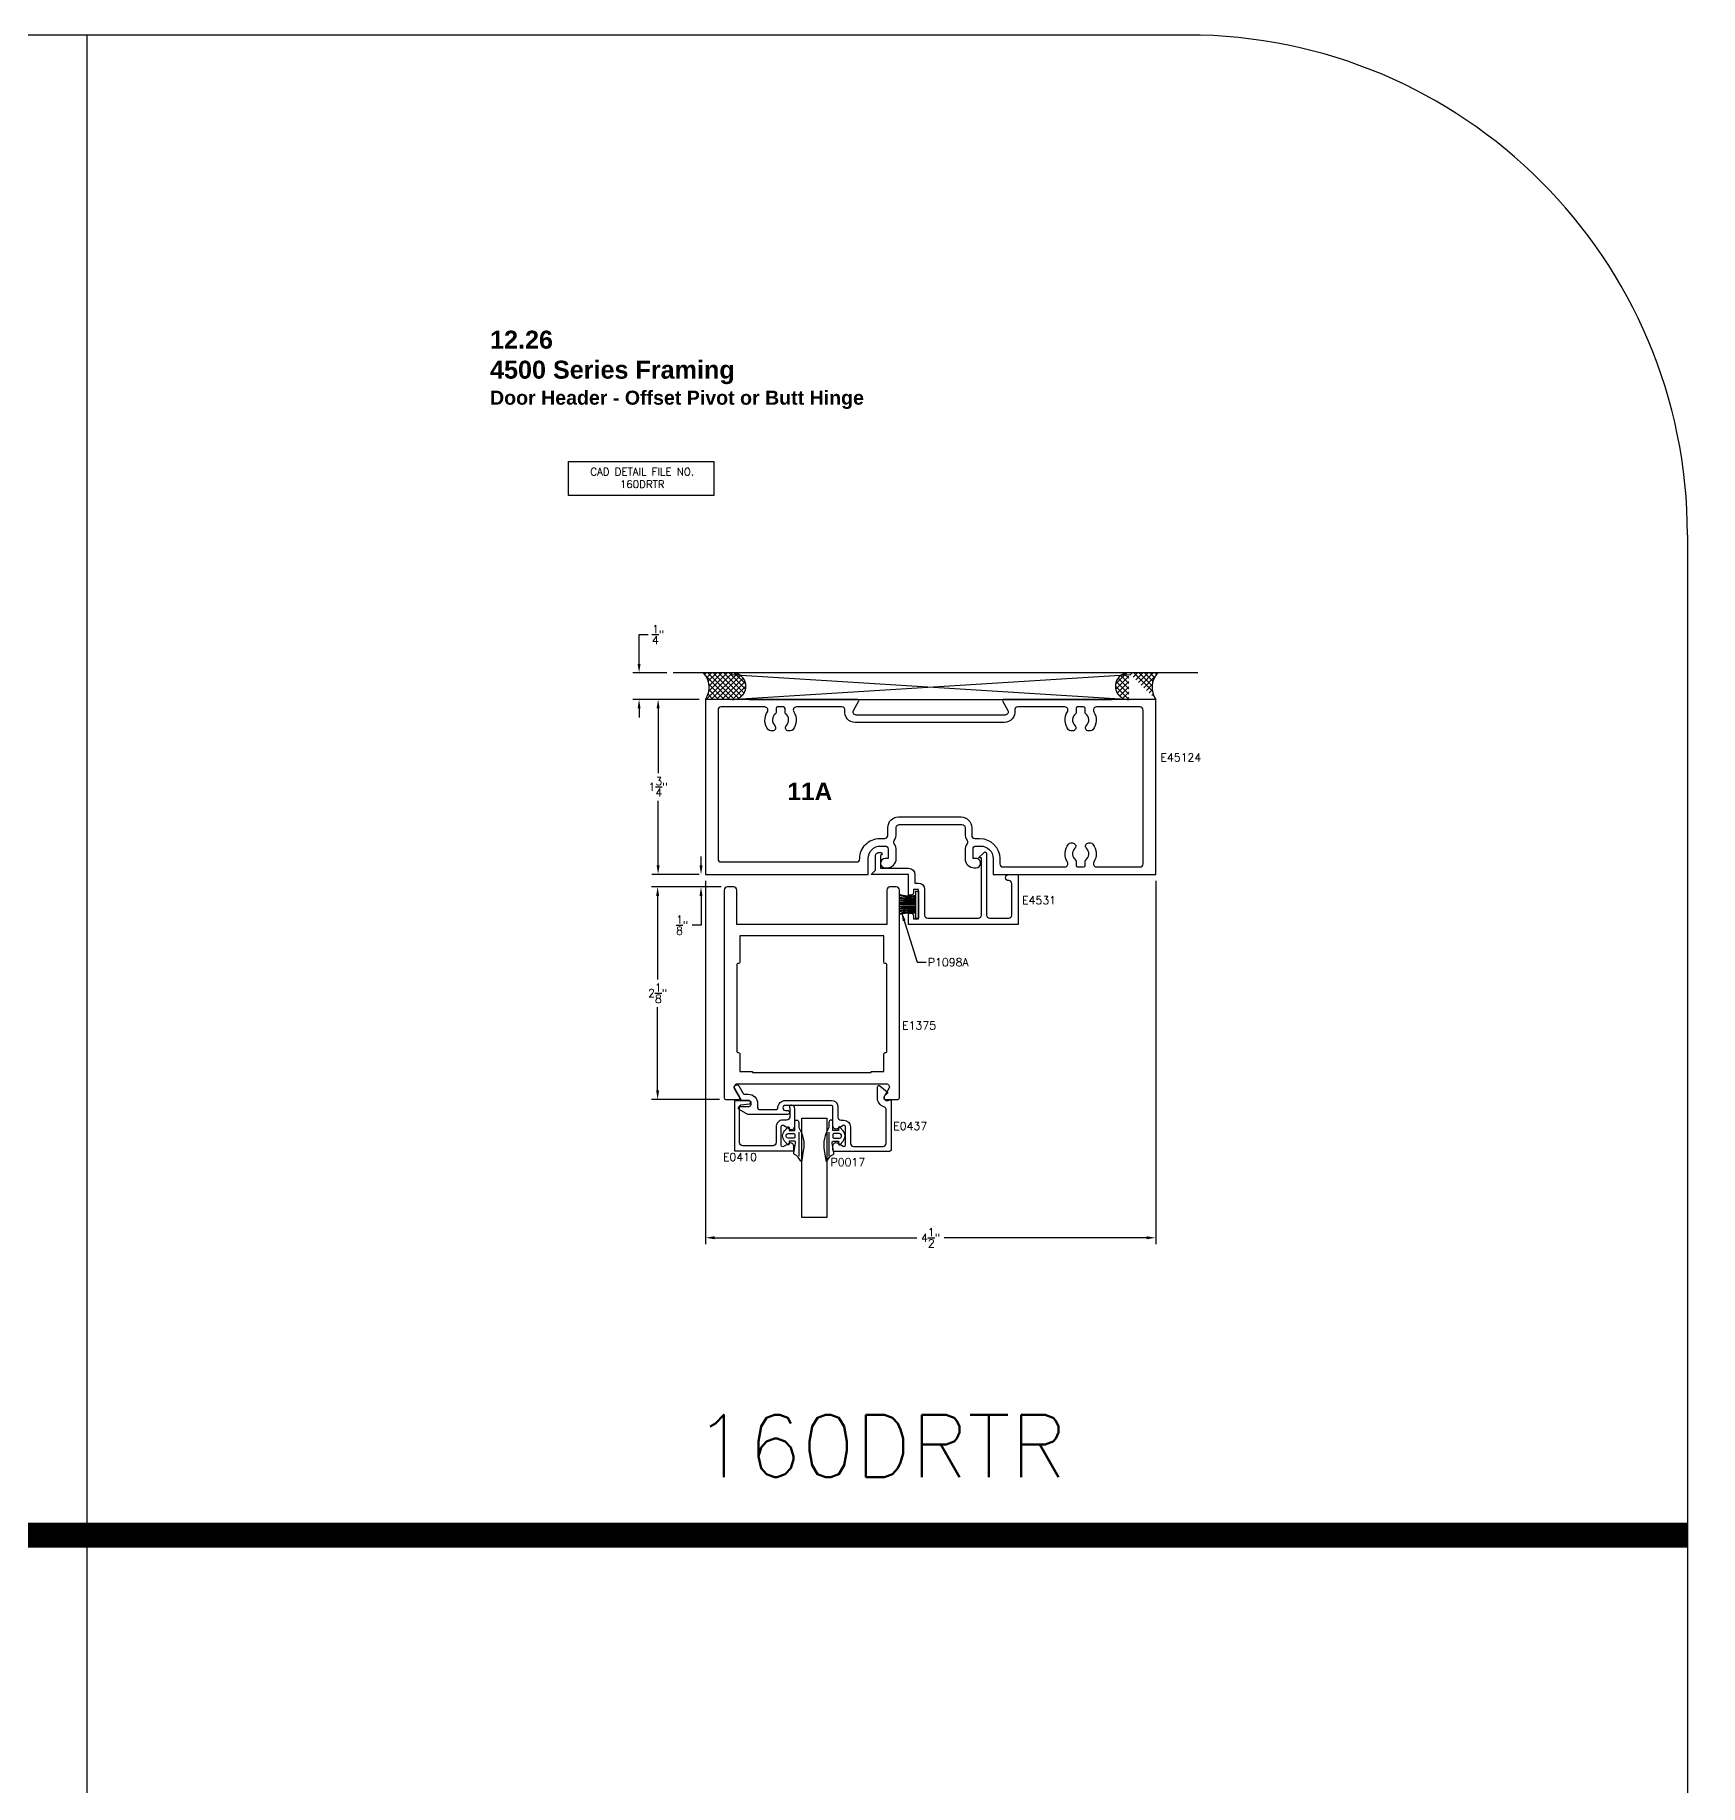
# Model space of a CAD drawing. Extents: x 0 to 139, y 0 to 75.
# Drawn here: x 122.39 to 139.03, y 57.38 to 74.88 of the extents above; entities that cross this region are included whole.
import ezdxf

# ---------------------------------------------------------------- set-up
doc = ezdxf.new("R2010")
doc.units = 0
doc.header["$MEASUREMENT"] = 0
doc.header["$PDMODE"] = 3
doc.layers.get('DEFPOINTS').update_dxf_attribs({"linetype": 'CONTINUOUS'})
for name, color, linetype in [('R-ANNO-DIMS', 3, 'CONTINUOUS'), ('R-ANNO-TEXT', 6, 'CONTINUOUS'), ('R-DET1', 4, 'CONTINUOUS'), ('R-DET2', 2, 'CONTINUOUS'), ('R-DET3', 5, 'CONTINUOUS'), ('R-OTLN', 1, 'CONTINUOUS'), ('R-PAT1', 5, 'CONTINUOUS'), ('TITLE', 7, 'CONTINUOUS')]:
    doc.layers.add(name, color=color, linetype=linetype)
doc.styles.get("Standard").update_dxf_attribs({"font": 'simplex'})
doc.dimstyles.new('1X', dxfattribs={"dimscale": 0, "dimtxt": 0.08, "dimasz": 0.09, "dimexe": 0.0625, "dimexo": 0.0625, "dimgap": 0.045, "dimtad": 0, "dimtih": 1, "dimtoh": 1, "dimdec": 4, "dimzin": 4, "dimtxsty": 'STANDARD', "dimcen": 0, "dimazin": 3, "dimtfac": 1, "dimtdec": 4, "dimtofl": 0, "dimtmove": 0, "dimatfit": 3, "dimtolj": 1, "dimtzin": 4})

# ---------------------------------------------------------------- blocks, each defined once
blk = doc.blocks.new('*D45')
at = {"layer": 'DEFPOINTS', "color": 0}
for p in [(129.0918928292054, 66.48580566861745), (133.5918928292055, 66.48580566861705), (133.5918928292055, 62.85303923946159)]:
    blk.add_point(p, dxfattribs=at)
at = {"layer": 'R-ANNO-DIMS', "color": 0}
for p, q in [((129.0918928292054, 66.42330566861745), (129.0918928292054, 62.79053923946159)), ((133.5918928292055, 66.42330566861705), (133.5918928292055, 62.79053923946159)), ((129.1818928292054, 62.85303923946159), (131.2054642577769, 62.85303923946159)), ((133.5018928292055, 62.85303923946159), (131.4783214006341, 62.85303923946159))]:
    blk.add_line(p, q, dxfattribs=at)
for points in [[(129.1818928292054, 62.8680392394616), (129.1818928292054, 62.83803923946159), (129.0918928292054, 62.85303923946159)], [(133.5018928292055, 62.8680392394616), (133.5018928292055, 62.83803923946159), (133.5918928292055, 62.85303923946159)]]:
    blk.add_solid(points, dxfattribs=at)
at = {"layer": 'R-ANNO-DIMS', "color": 0, "insert": (131.3418928292055, 62.85303923946159), "char_height": 0.08, "attachment_point": 5}
blk.add_mtext('\\A1;4{\\H1.000000x;\\S1/2;}"', dxfattribs=at)
blk = doc.blocks.new('*D46')
at = {"layer": 'DEFPOINTS', "color": 0}
for p in [(129.0466374518341, 66.36080566861745), (129.0918928292054, 66.48580566861745), (129.3103928292054, 66.36080566861745)]:
    blk.add_point(p, dxfattribs=at)
at = {"layer": 'R-ANNO-DIMS', "color": 0}
for p, q in [((129.0466374518341, 66.57580566861745), (129.0466374518341, 66.66580566861745)), ((129.0293928292054, 66.48580566861745), (128.9841374518341, 66.48580566861745)), ((129.2478928292054, 66.36080566861745), (128.9841374518341, 66.36080566861745)), ((129.0466374518341, 66.27080566861744), (129.0466374518341, 65.97880566861743)), ((129.0466374518341, 65.97880566861743), (128.9566374518341, 65.97880566861743))]:
    blk.add_line(p, q, dxfattribs=at)
for points in [[(129.0316374518341, 66.57580566861745), (129.0616374518341, 66.57580566861745), (129.0466374518341, 66.48580566861745)], [(129.0316374518341, 66.27080566861744), (129.0616374518341, 66.27080566861744), (129.0466374518341, 66.36080566861745)]]:
    blk.add_solid(points, dxfattribs=at)
at = {"layer": 'R-ANNO-DIMS', "color": 0, "insert": (128.8583041185008, 65.97880566861744), "char_height": 0.08, "attachment_point": 5}
blk.add_mtext('\\A1;{\\H1.000000x;\\S1/8;}"', dxfattribs=at)
blk = doc.blocks.new('*D47')
at = {"layer": 'DEFPOINTS', "color": 0}
for p in [(128.6178348463436, 68.23580466861745), (129.0918918292054, 68.23580466861745), (129.0918928292054, 66.48580566861745)]:
    blk.add_point(p, dxfattribs=at)
at = {"layer": 'R-ANNO-DIMS', "color": 0}
for p, q in [((129.0293918292054, 68.23580466861745), (128.5553348463436, 68.23580466861745)), ((128.6178348463436, 68.14580466861744), (128.6178348463436, 67.49913850195078)), ((128.6178348463436, 66.57580566861745), (128.6178348463436, 67.22247183528411)), ((129.0293928292054, 66.48580566861745), (128.5553348463436, 66.48580566861745))]:
    blk.add_line(p, q, dxfattribs=at)
for points in [[(128.6028348463436, 68.14580466861744), (128.6328348463436, 68.14580466861744), (128.6178348463436, 68.23580466861745)], [(128.6028348463436, 66.57580566861745), (128.6328348463436, 66.57580566861745), (128.6178348463436, 66.48580566861745)]]:
    blk.add_solid(points, dxfattribs=at)
at = {"layer": 'R-ANNO-DIMS', "color": 0, "insert": (128.6178348463436, 67.36080516861746), "char_height": 0.08, "attachment_point": 5}
blk.add_mtext('\\A1;1{\\H1.000000x;\\S3/4;}"', dxfattribs=at)
blk = doc.blocks.new('*D48')
at = {"layer": 'DEFPOINTS', "color": 0}
for p in [(129.3103928292054, 66.36080566861745), (128.6129436044121, 64.23580566861745), (129.2943928292054, 64.23580566861745)]:
    blk.add_point(p, dxfattribs=at)
at = {"layer": 'R-ANNO-DIMS', "color": 0}
for p, q in [((129.2478928292054, 66.36080566861745), (128.5504436044121, 66.36080566861745)), ((128.6129436044121, 66.27080566861744), (128.6129436044121, 65.43663900195077)), ((128.6129436044121, 64.32580566861745), (128.6129436044121, 65.1599723352841)), ((129.2318928292054, 64.23580566861745), (128.5504436044121, 64.23580566861745))]:
    blk.add_line(p, q, dxfattribs=at)
for points in [[(128.5979436044121, 66.27080566861744), (128.6279436044121, 66.27080566861744), (128.6129436044121, 66.36080566861745)], [(128.5979436044121, 64.32580566861745), (128.6279436044121, 64.32580566861745), (128.6129436044121, 64.23580566861745)]]:
    blk.add_solid(points, dxfattribs=at)
at = {"layer": 'R-ANNO-DIMS', "color": 0, "insert": (128.6129436044121, 65.29830566861745), "char_height": 0.08, "attachment_point": 5}
blk.add_mtext('\\A1;2{\\H1.000000x;\\S1/8;}"', dxfattribs=at)
blk = doc.blocks.new('*D49')
at = {"layer": 'DEFPOINTS', "color": 0}
for p in [(128.4275967511055, 68.5011978439432), (128.7676770089552, 68.5011978439432), (129.0918928292057, 68.23580566861745)]:
    blk.add_point(p, dxfattribs=at)
at = {"layer": 'R-ANNO-DIMS', "color": 0}
for p, q in [((128.4275967511055, 68.5911978439432), (128.4275967511055, 68.8831978439432)), ((128.4275967511055, 68.8831978439432), (128.5175967511055, 68.8831978439432)), ((128.7051770089552, 68.5011978439432), (128.3650967511055, 68.5011978439432)), ((129.0293928292057, 68.23580566861745), (128.3650967511055, 68.23580566861745)), ((128.4275967511055, 68.14580566861744), (128.4275967511055, 68.05580566861744))]:
    blk.add_line(p, q, dxfattribs=at)
for points in [[(128.4125967511056, 68.5911978439432), (128.4425967511055, 68.5911978439432), (128.4275967511055, 68.5011978439432)], [(128.4125967511056, 68.14580566861744), (128.4425967511055, 68.14580566861744), (128.4275967511055, 68.23580566861745)]]:
    blk.add_solid(points, dxfattribs=at)
at = {"layer": 'R-ANNO-DIMS', "color": 0, "insert": (128.6178348463436, 68.88319784394321), "char_height": 0.08, "attachment_point": 5}
blk.add_mtext('\\A1;{\\H1.000000x;\\S1/4;}"', dxfattribs=at)
blk = doc.blocks.new('WEATHERING')
at = {"layer": 'R-DET2'}
for p, q in [((0, 0), (0, -0.269999999999996)), ((0, 0), (0.03000000000000114, 0)), ((0.03000000000000114, 0), (0.03000000000000114, -0.269999999999996)), ((0, -0.1294161102126452), (-0.1600010648952264, -0.1294161102126452)), ((0, -0.1394161102126503), (-0.1600010697052312, -0.1394161102126503)), ((0, -0.269999999999996), (0.03000000000000114, -0.269999999999996))]:
    blk.add_line(p, q, dxfattribs=at)
for centre, radius, start, end in [((-0.06593317143257593, 1.463435427299615), 1.578408836473917, 266.5833386909301, 272.3940514276422), ((-0.06670735199453759, -1.772574552910754), 1.618715771819424, 87.63816944477927, 93.30403926820492), ((-0.06360952381106699, -0.9657715294896008), 0.7996800219156621, 85.43766075853028, 96.92313368274243), ((-0.05582097270530539, 0.313305216998927), 0.361313325534399, 253.2415716931631, 278.8874883035047), ((-0.05583187101008491, 0.3132653876786549), 0.371273507850182, 253.7056211548226, 278.6489114264509), ((-0.05694224954153526, 0.4863363833873535), 0.556501243290052, 259.327756780365, 275.8728900032108), ((-0.05694986737735519, 0.4862913459945304), 0.5664562067768244, 259.5182358253043, 275.7701002247026), ((-0.06288142865132329, 0.6774341747291857), 0.7701746031098835, 262.7556713193035, 274.6831657105258), ((-0.0628874976560212, 0.6773822861455585), 0.7801227140879411, 262.8489856560125, 274.6237624555483), ((-0.0636134300157778, -0.9657389667516583), 0.7896474588577078, 85.37928617092781, 97.01124659872356), ((-0.05759101566243885, -0.7690579463426417), 0.5803914489932034, 84.30528962096227, 100.1630512937317), ((-0.05759591792211438, -0.7690298323731923), 0.5703633354078269, 84.2043305422751, 100.3431869593047), ((-0.05644397576948279, -0.5907686810636221), 0.3799480822492712, 81.45668379755551, 105.8164214145076), ((-0.05645098609787169, -0.5907439148577538), 0.36992332236092, 81.22226176383828, 106.2556226686385)]:
    blk.add_arc(centre, radius, start, end, dxfattribs=at)

msp = doc.modelspace()

# ---------------------------------------------------------------- hatches: boundary and pattern name
at = {"layer": 'R-DET3'}
h = msp.add_hatch(dxfattribs=at)
h.set_pattern_fill('ANSI37', color=256, scale=0.3, angle=90, style=0)
h.set_pattern_definition([(44.99999999999999, (126.1895623677927, 61.51004916080255), (0.02651650429449553, -0.02651650429449553), []), (315, (126.1895623677927, 61.51004916080255), (-0.02651650429449553, -0.02651650429449553), [])])
edge = h.paths.add_edge_path()
edge.add_line((129.0729986629467, 68.5011978439432), (129.3615039563954, 68.50092765164555))
edge.add_line((129.0918928292057, 68.23580566861745), (129.3615039563954, 68.23345280795554))
edge.add_arc((129.3615039563954, 68.36719022980054), 0.1337374218449998, 269.0000000000347, 450.000000000273)
edge.add_arc((128.9120626636425, 68.35637160857246), 0.216506430213313, 326.1603861069982, 401.9840329764851)
h = msp.add_hatch(dxfattribs=at)
h.set_pattern_fill('ANSI37', color=256, scale=0.3, angle=90, style=0)
h.set_pattern_definition([(135, (136.4942232906185, 61.51004916080255), (-0.02651650429449553, -0.02651650429449553), []), (225, (136.4942232906185, 61.51004916080255), (0.02651650429449553, -0.02651650429449553), [])])
edge = h.paths.add_edge_path()
edge.add_line((133.6107869954645, 68.5011978439432), (133.3222817020157, 68.50092765164555))
edge.add_line((133.5918928292056, 68.23580566861745), (133.3222817020158, 68.23345280795554))
edge.add_arc((133.3222817020158, 68.36719022980054), 0.1337374218449998, 89.99999999972698, 270.9999999999653, ccw=False)
edge.add_arc((133.7717229947687, 68.35637160857246), 0.216506430213313, 138.0159670235149, 213.8396138930017, ccw=False)

# ---------------------------------------------------------------- linework, layer by layer
at = {"layer": 'R-ANNO-TEXT'}
msp.add_lwpolyline([(127.7219487220746, 70.61542606144363), (129.1734286650699, 70.61542606144363), (129.1734286650699, 70.27336322193969), (127.7219487220746, 70.27336322193969)], close=True, dxfattribs=at)
at = {"layer": 'R-DET1'}
msp.add_lwpolyline([(131.1223928292054, 66.54780466861743, -0.414213562373095), (131.1843928292054, 66.48580466861745), (131.1843928292054, 66.39880466861744), (131.2193928292054, 66.39880366861743, -0.414213562373095), (131.2813928292054, 66.33680366861743), (131.2813918292054, 66.07880466861744, 0.414213562373095), (131.3123918292054, 66.04780466861743), (131.8198908292054, 66.04780466861743, 0.414213562373095), (131.8508908292054, 66.07880466861744), (131.8508908292054, 66.65080466861744), (131.8198908292054, 66.65080466861744), (131.8755412935048, 66.70645520431806, -0.6681786379192909), (131.9008918292054, 66.69595466861745), (131.9008908292054, 66.07880466861744, 0.414213562373095), (131.9318908292054, 66.04780466861743), (132.1231418292054, 66.04780466861743, 0.414213562373095), (132.1541418292054, 66.07880466861744), (132.1541418292054, 66.39280466861744, 0.423380872169868), (132.1221418291732, 66.42380266863357, -0.9999838710978167), (132.1221428292054, 66.48580466861745), (132.2161428292054, 66.48580466861745), (132.2161428292054, 65.98580466861745), (131.1223928292054, 65.98580466861745), (131.1223928292054, 66.09880466861745), (131.1463928292054, 66.09880466861745, -0.414213562373095), (131.1693928292054, 66.07580466861744), (131.1693918292054, 66.04180366861743), (131.2193928292054, 66.04180366861743), (131.2193928292054, 66.33680366861743), (131.1693918292054, 66.33680366861743), (131.1693928292054, 66.30180466861744, -0.414213562373095), (131.1463928292054, 66.27880466861744), (131.1223928292054, 66.27880466861744), (131.1223928292054, 66.48580466861745), (130.7478918292054, 66.48580466861745), (130.7908918292054, 66.52880466861744), (130.7908928292054, 66.67480466861744, -0.414213562373095), (130.8218928292054, 66.70580466861745), (130.8408928292054, 66.70580466861745, -0.9999999999999999), (130.8408928292054, 66.67580466861745), (130.8408928292054, 66.54780466861745)], format="xyb", close=True, dxfattribs=at)
for points in [[(129.889590270583, 64.2261921452244), (130.3505941175074, 64.2261921452244, -0.4142135623730961), (130.4155941175074, 64.1611921452244), (130.4155941175074, 64.0591791452244, 0.414213562373095), (130.4465941175074, 64.0281791452244), (130.4755941175074, 64.0281791452244, -0.4142135623730971), (130.5405941175074, 63.9631791452244), (130.5405941175074, 63.79719314522443, 0.4142135623730909), (130.5715941175074, 63.76619314522442), (130.8655891175074, 63.76619314522442, 0.414213562373097), (130.8965891175074, 63.7971931452244), (130.8965891175074, 64.13423351771577, 0.3256627348960042), (130.8750893675074, 64.16374191058863, -0.3256627348960061), (130.8105901175074, 64.25226708920711), (130.8105901175074, 64.36064679613675, -0.6370702608074877), (130.8352319316527, 64.37213746278356), (130.9078729811843, 64.31118438491323, -0.4779725156330272), (130.9075760963735, 64.2956238806183), (130.8874993851261, 64.2800429680896, 0.8690679817257174), (130.9180105109419, 64.22676678314768), (130.9328808101432, 64.23271007438906, -0.5305087645628392), (130.9465921175074, 64.22342426814255), (130.9465921175074, 63.7311901452244, -0.414213562373095), (130.9315921175074, 63.71619014522442), (130.3805901175074, 63.71619014522442, -0.414213562373095), (130.3655901175074, 63.7311901452244), (130.3655901175074, 63.77368751246534, -0.5773590294055263), (130.4120908230503, 63.8005338926249), (130.4680897761157, 63.76820091972429, 0.577359029405527), (130.4905901175074, 63.78119110367247), (130.4905901175074, 63.96317818684732, 0.5773411719359663), (130.468090472042, 63.97616877258825), (130.4120893848026, 63.94383856759602, -0.5773411719359708), (130.3655901175074, 63.9706857781273), (130.3655901175074, 64.1611931452244, 0.414213562373095), (130.3505901175074, 64.17619314522439), (129.8895927175074, 64.17619314522439, 0.9999999999999999), (129.8895927175074, 64.12619014522441), (129.9115958175074, 64.12619014522441, -0.9999999999999999), (129.9115958175074, 64.08619314522441), (129.5145927175074, 64.08619314522441), (129.4279734390341, 64.13620169160716, -0.7673308307992981), (129.4354733133542, 64.16419214522439), (129.5191233867222, 64.16419214522439, 1.005703951557746), (129.5194750175383, 64.22619014522182), (129.4604747316417, 64.22619221552635, -0.2679461651077127), (129.4474846984977, 64.23369252458123), (129.3828235816171, 64.3456950181128, -0.9999753425578025), (129.4261223434332, 64.37069361990682), (129.4694272089465, 64.2956918136618, 0.2679423533374695), (129.4824173985698, 64.28819214522441), (129.5194778175074, 64.28819214522441, -0.4142135623730981), (129.6124778175074, 64.1951921452244), (129.6124778175074, 64.15119214522441, 0.4142135623731037), (129.6274772175074, 64.1361921452244), (129.7995912175088, 64.1361921452244, 0.4142119352166017), (129.8145912175086, 64.15119206189247, -0.414211935216602), (129.8895927175074, 64.2261931452244)], [(129.4453422644355, 64.1819746091503), (129.5309982519107, 64.19249201115893, 0.9407073484462662), (129.5291702644355, 64.2223800091503), (129.3821712644355, 64.2223799091503), (129.3821712644355, 63.7223799317503), (129.9731706644355, 63.7223799317503), (129.9731722579253, 63.7696864691503, 0.577350309605322), (129.9266722644355, 63.7965332491503), (129.8706702644355, 63.7642014991503, -0.5773499475982407), (129.8481702566904, 63.77719187915029), (129.8481702644355, 63.9643414091503, -0.5773500587095053), (129.8706702562328, 63.97733179494286), (129.9366703198426, 63.93922660511586, 0.5773539268997977), (129.9831707644355, 63.9660733091503), (129.9831706644355, 64.1463797091503, 0.414213562373095), (129.9521706644355, 64.1773797091503), (129.9447852644355, 64.17737982329449, 0.4559911351790257), (129.9299332644355, 64.1602794091503), (129.9331692644355, 64.1373799091503), (129.9331712644355, 64.0603411091503, -0.414213562373095), (129.9021712644355, 64.0293411091503), (129.8633592650014, 64.02934130377595, 0.4157347223605669), (129.7981702644355, 63.9641930091503), (129.7981692644355, 63.8033797791503, -0.414213562373095), (129.7671692644355, 63.77237977915031), (129.4631722644355, 63.77237977915031, -0.414213562373095), (129.4321722644355, 63.8033797791503), (129.4321692644355, 64.1670864091503, -0.3788668861742499), (129.4453412647736, 64.18197460639632)]]:
    msp.add_lwpolyline(points, format="xyb", dxfattribs=at)
at = {"layer": 'R-DET2'}
msp.add_lwpolyline([(130.055933009832, 63.05404875419964), (130.055933009832, 64.04803467492945), (130.305933009832, 64.04803467492945), (130.305933009832, 63.05404875419964), (130.055933009832, 63.05404875419964)], close=True, dxfattribs=at)
for points in [[(130.069455612853, 63.72606875483078), (130.0549227829055, 63.62796018294823, -0.477037012448265), (130.0428416977666, 63.61817913439712, 0.1690634905219287), (129.9808861683432, 63.68708538012891, -0.3788088368526451), (129.9730053072759, 63.69773800385144), (129.9922194125489, 63.80305462194429, 0.3462419148266733), (129.982257479676, 63.81892618822682), (129.9281705646868, 63.81892623630407), (129.9270596727669, 63.78872899134953, -0.6086559015379466), (129.9139149270746, 63.78332563607503), (129.8816042887181, 63.81987830339521, -0.3786170875212405), (129.8816043803589, 63.92297425199735), (129.9139150836978, 63.95952686187635, -0.6086559015379387), (129.9270598197841, 63.95412348323343), (129.9281706580201, 63.92392623630403), (129.9831706580201, 63.92392618741515), (129.9831707335756, 64.00892618741511, -0.9999999999999999), (130.0231707335756, 64.00892615185957), (130.0231706846516, 63.95388664459193, -0.2002553923653302)], [(129.8971232429236, 63.8789262639017, -0.341998713119647), (129.9164881729879, 63.89392624668844), (129.9751706313534, 63.89392619452627, -0.414213562373095), (129.9831706242423, 63.88592618741517), (129.9831705984645, 63.85692618741518, -0.4142135623730958), (129.9751705913534, 63.84892619452629), (129.9164881329879, 63.84892624668846, -0.341998713119647), (129.8971232295902, 63.86392626390171, -0.1270166537925822)], [(130.2786596284582, 63.7260686419252), (130.2938377295411, 63.6279600700426, 0.477037012448265), (130.3059188059858, 63.61817901075275, -0.1690634905219287), (130.3678743966591, 63.68708520141296, 0.3788088368526451), (130.3757552671954, 63.69773781813028), (130.3565412555372, 63.80305445330229, -0.3462419148266733), (130.3665032025181, 63.81892601072976), (130.4205901175074, 63.81892601072976), (130.4217009825853, 63.78872876478778, 0.6086559015379466), (130.4348457234746, 63.78332539782907), (130.4671563943223, 63.81987803642868, 0.3786170875212405), (130.4671563943223, 63.92297398503084), (130.4348457234746, 63.95952662363045, 0.6086559015379387), (130.4217009825853, 63.95412325667174), (130.4205901175074, 63.92392601072977), (130.3655901175074, 63.92392601072977), (130.3655901175074, 64.00892601072977, 0.9999999999999999), (130.3255901175074, 64.00892601072977), (130.3255901175074, 63.95388650346211, 0.1931817326362902)], [(130.4516374926039, 63.87892601072976, 0.341998713119647), (130.4322725758729, 63.89392601072976), (130.3735901175074, 63.89392601072976, 0.414213562373095), (130.3655901175074, 63.88592601072976), (130.3655901175074, 63.85692601072976, 0.4142135623730958), (130.3735901175074, 63.84892601072976), (130.4322725758729, 63.84892601072976, 0.341998713119647), (130.4516374926039, 63.86392601072976, 0.1270166537925822)]]:
    msp.add_lwpolyline(points, format="xyb", close=True, dxfattribs=at)
for points in [[(130.0231706454069, 63.90973636128082), (130.0229228202389, 63.66996032384484)], [(130.3255901175074, 63.90973622015097), (130.3258377295411, 63.6699601824948)]]:
    msp.add_lwpolyline(points, dxfattribs=at)
at = {"layer": 'R-DET3'}
for p, q in [((134.0145850270536, 68.5011978439432), (128.7676770089552, 68.5011978439432)), ((129.3418438292054, 68.23580566861745), (133.3418438292054, 68.48580566861745)), ((129.3418438292054, 68.48580566861745), (133.3418438292054, 68.23580566861745)), ((129.5288918292054, 68.23580566861745), (133.1548928292054, 68.23580566861745))]:
    msp.add_line(p, q, dxfattribs=at)
for centre, radius, start, end in [((128.9120626636425, 68.35637160857246), 0.216506430213313, 326.1603861069986, 41.98403297648502), ((129.3615039563954, 68.36719022980054), 0.1337374218449998, 269.0000000000349, 90.00000000027276), ((133.3222817020158, 68.36719022980054), 0.1337374218449998, 89.99999999972724, 270.9999999999652), ((133.7717229947687, 68.35637160857246), 0.216506430213313, 138.0159670235154, 213.8396138930015)]:
    msp.add_arc(centre, radius, start, end, dxfattribs=at)
at = {"layer": 'R-OTLN'}
for points in [[(130.9048928292055, 66.55180566861708, 0.4142135623730881), (130.9978928292055, 66.64480566861707), (130.9978928292055, 66.72480566861707, 0.1450639488188901), (130.9777077499552, 66.79291464297604, -0.2963644576983778), (130.9777077499552, 66.82669669425809, 0.1450639488188857), (130.9978928292056, 66.89480566861707), (130.9978928292056, 66.95480566861727, -0.4142135623730993), (131.0288928292056, 66.98580566861727), (131.6548928292056, 66.98580566861722, -0.4142135623730824), (131.6858928292056, 66.95480566861721), (131.6858928292056, 66.89480566861701, 0.1450639488188585), (131.7060779084558, 66.82669669425803, -0.296364457698342), (131.7060779084558, 66.79291464297597, 0.1450639488188452), (131.6858928292056, 66.72480566861701), (131.6858928292055, 66.64480566861701, 0.4142135623730909), (131.7788928292055, 66.551805668617), (131.7958928292055, 66.55180566861699, 0.414213562373095), (131.8418928292055, 66.597805668617), (131.8418928292055, 66.59880566861699, 0.4142135623731008), (131.7958928292055, 66.644805668617), (131.7658928292055, 66.64480566861701), (131.7658928292055, 66.738805668617, -0.4142135623731076), (131.7968928292055, 66.769805668617), (131.8418928292056, 66.769805668617, -0.4142135623730877), (131.9668928292055, 66.64480566861698), (131.9668928292055, 66.48580566861709), (133.5918928292055, 66.48580566861705), (133.5918928292057, 68.23580566861705), (132.0758735913192, 68.23580566861708, 0.577350269189471), (132.0628832102624, 68.21330566861708), (132.1131126836819, 68.12630566861708, -0.57735026918961), (132.0862658961645, 68.07980566861707), (130.5975197622467, 68.07980566861731, -0.5773502691896472), (130.5706729747293, 68.1263056686173), (130.6209024481489, 68.21330566861741, 0.5773502691895156), (130.6079120670921, 68.2358056686174), (129.0918928292057, 68.23580566861745), (129.0918928292054, 66.48580566861745), (130.7168928292055, 66.4858056686173), (130.7168928292055, 66.6448056686171, -0.414213562373102), (130.8418928292056, 66.76980566861708), (130.8868928292056, 66.76980566861707, -0.4142135623730909), (130.9178928292055, 66.73880566861708), (130.9178928292055, 66.64480566861708), (130.8878928292056, 66.64480566861707, 0.4142135623730892), (130.8418928292055, 66.59880566861709), (130.8418928292055, 66.59780566861708, 0.414213562373095), (130.8878928292055, 66.55180566861708)], [(131.0203928292056, 67.06080566861728), (131.6463928292056, 67.06080566861722, -0.4142135623730828), (131.7523928292056, 66.95480566861721), (131.7523928292055, 66.875805668617, 0.4142135623731036), (131.7833928292056, 66.844805668617), (131.8333928292056, 66.844805668617, -0.4142135623730859), (132.0333928292055, 66.64480566861698), (132.0333928292055, 66.59180566861708, 0.414213562373112), (132.0643928292055, 66.56080566861709), (132.6837693480491, 66.56080566861706, 0.5909721686703271), (132.7099644759221, 66.60838322198651, -0.3197947741337319), (132.71988218297, 66.78914871078042, -0.2280737748821561), (132.7441064831313, 66.80080489311958), (132.7614102747837, 66.80080489311956, -0.6627684587132939), (132.7836568799059, 66.74821580882819, 0.4424000818804544), (132.7911600418482, 66.62857521322293, -0.227734849676213), (132.7967850317129, 66.61686585009068), (132.7967850317129, 66.57580566861706, 0.4142135623730777), (132.8117850317129, 66.56080566861706), (132.8717850317129, 66.56080566861706, 0.414213562373043), (132.8867850317129, 66.57580566861705), (132.8867850317129, 66.61686585009069, -0.2277348496761905), (132.8924100215776, 66.62857521322293, 0.4424000818804366), (132.8999131835199, 66.74821580882818, -0.662768458713291), (132.922159788642, 66.80080489311956), (132.9394635802945, 66.80080489311956, -0.2280737748821675), (132.9636878804557, 66.78914871078035, -0.3197947741336889), (132.9736055875036, 66.60838322198651, 0.5909721686703405), (132.9998007153767, 66.56080566861706), (133.4357847846512, 66.56080566861704, 0.4142135623730781), (133.4667847846512, 66.59180566861704), (133.4667847846514, 68.12980566861704, 0.4142135623731203), (133.4357847846514, 68.16080566861704), (132.9998004205367, 68.16080566861706, 0.5909723298328046), (132.9736053005842, 68.11322810273198, -0.3197949057954984), (132.9636876333942, 67.93246255095625, -0.2280737748821255), (132.939463333233, 67.9208063686171), (132.9221595415805, 67.92080636861711, -0.6627684587133024), (132.8999129364583, 67.97339545290848, 0.4424000818804961), (132.8924097745161, 68.09303604851375, -0.227734849676208), (132.8867847846514, 68.104745411646), (132.8867847846514, 68.14580566861706, 0.4142135623730779), (132.8717847846514, 68.16080566861706), (132.8117847846514, 68.16080566861706, 0.4142135623730777), (132.7967847846514, 68.14580566861706), (132.7967847846514, 68.10474541164598, -0.2277348496762266), (132.7911597947867, 68.09303604851374, 0.4424000818804646), (132.7836566328444, 67.97339545290849, -0.6627684587133279), (132.7614100277222, 67.92080636861712), (132.7441062360697, 67.92080636861712, -0.2280737748821582), (132.7198819359085, 67.93246255095632, -0.3197949057954397), (132.7099642687186, 68.11322810273198, 0.5909723298328557), (132.6837691487661, 68.16080566861706), (132.2134419810137, 68.16080566861707, 0.4555777974233098), (132.1827415530552, 68.12550639854408, -0.4555777974233262), (132.0777658961646, 68.00480566861708), (130.5890197622467, 68.00480566861731, -0.4555777974235188), (130.4840441053561, 68.12550639854439, 0.4555777974235117), (130.4533436773975, 68.16080566861741), (129.9998004838215, 68.16080566861743, 0.5909721163655803), (129.9736053533779, 68.11322811930988, -0.3197947314035347), (129.9636876333942, 67.93246265095647, -0.228073774881944), (129.9394633332328, 67.92080646861737), (129.9221595415805, 67.92080646861737, -0.6627684587132588), (129.8999129364584, 67.97339555290876, 0.4424000818804217), (129.8924097745161, 68.093036148514, -0.2277348496761966), (129.8867847846514, 68.10474551164624), (129.8867847846514, 68.14580566861743, 0.4142135623731125), (129.8717847846514, 68.16080566861743), (129.8117847846514, 68.16080566861743, 0.4142135623730777), (129.7967847846514, 68.14580566861743), (129.7967847846514, 68.10474551164626, -0.2277348496762149), (129.7911597947867, 68.09303614851402, 0.442400081880425), (129.7836566328444, 67.97339555290876, -0.6627684587132534), (129.7614100277222, 67.92080646861739), (129.7441062360697, 67.92080646861739, -0.2280737748821419), (129.7198819359085, 67.93246265095654, -0.3197947314033007), (129.7099642159248, 68.11322811930988, 0.5909721163656052), (129.6837690854813, 68.16080566861743), (129.2477847846513, 68.16080566861744, 0.4142135623730783), (129.2167847846513, 68.12980566861745), (129.2167847846512, 66.64180566861744, 0.4142135623731117), (129.2477847846511, 66.61080566861743), (130.6023928292055, 66.6108056686173, 0.414213562373095), (130.6333928292055, 66.64180566861731), (130.6333928292055, 66.6448056686171, -0.4142135623731041), (130.8333928292055, 66.84480566861708), (130.8833928292055, 66.84480566861708, 0.4142135623731203), (130.9143928292056, 66.87580566861708), (130.9143928292056, 66.95480566861728, -0.4142135623730999)], [(131.0293928292054, 66.32980566861744, 0.414213562373095), (130.9983928292054, 66.36080566861745), (130.9353928292054, 66.36080566861745, 0.414213562373095), (130.9043928292054, 66.32980566861744), (130.9043928292054, 65.98580566861745), (130.1543928292054, 65.98580566861745), (129.4043928292054, 65.98580566861745), (129.4043928292054, 66.32980566861744, 0.414213562373095), (129.3733928292054, 66.36080566861745), (129.3103928292054, 66.36080566861745, 0.414213562373095), (129.2793928292054, 66.32980566861744), (129.2793928292054, 64.25080666861744, 0.414213562373095), (129.2943928292054, 64.23580666861744), (129.4203928292054, 64.23580666861744, 0.5763295747063139), (129.4334061250473, 64.25826683827579), (129.3831532386332, 64.3453053275035, -0.5773545045297112), (129.4099998292054, 64.39180566861744), (130.1543928292054, 64.39180566861744), (130.8987848292054, 64.39180566861744, -0.5773491289084108), (130.9256316697457, 64.34530576045623), (130.8753795333635, 64.25826683827579, 0.5763295747063139), (130.8883928292054, 64.23580666861744), (131.0143918292054, 64.23580666861744, 0.414213562373095), (131.0293918292054, 64.25080666861744)], [(130.7483928292054, 64.50680566861743), (130.7483928292054, 64.51680566861744), (130.8733928292054, 64.51680566861744), (130.8733928292054, 64.68880566861745, -0.414213562373095), (130.8883928292054, 64.70380566861743, 0.4323356639841353), (130.9043918292054, 64.71880666861745), (130.9043928292054, 65.58080566861744, 0.4323973200672185), (130.8883928292054, 65.59580566861743, -0.414213562373095), (130.8733928292054, 65.61080566861745), (130.8733928292054, 65.87080566861744), (130.1543928292054, 65.87080566861744), (129.4353928292054, 65.87080566861744), (129.4353928292054, 65.61080566861745, -0.414213562373095), (129.4203928292054, 65.59580566861743, 0.4323973200671649), (129.4043928292054, 65.58080566861744), (129.4043928292054, 64.71880666861745, 0.414213562373095), (129.4193928292054, 64.70380666861743, -0.4323090011220674), (129.4353918292054, 64.68880566861745), (129.4353928292054, 64.51680566861744), (129.5603928292054, 64.51680566861744), (129.5603928292054, 64.50680566861743), (130.1543928292054, 64.50680566861743)]]:
    msp.add_lwpolyline(points, format="xyb", close=True, dxfattribs=at)
at = {"layer": 'TITLE'}
for p, q in [((133.9080004981786, 74.87895019504157), (5.25, 74.87895019504157)), ((122.9080004981786, 74.87895019504157), (122.9080004981786, 14.87895019504157)), ((138.9080004981786, 69.87895019504157), (138.9080004981786, 5.250000000000028))]:
    msp.add_line(p, q, dxfattribs=at)
at = {"layer": 'TITLE', "const_width": 0.25}
msp.add_lwpolyline([(0.25, 59.87895019504157), (138.9080004981786, 59.87895019504157)], dxfattribs=at)
at = {"layer": 'TITLE'}
msp.add_arc((133.9080004981786, 69.87895019504157), 5, 0, 90, dxfattribs=at)

# ---------------------------------------------------------------- block references
at = {"layer": 'R-PAT1'}
msp.add_blockref('WEATHERING', (131.1893928292054, 66.3199748359922), dxfattribs=at)

# ---------------------------------------------------------------- texts
at = {"layer": 'R-ANNO-TEXT'}
for s, insert, char_height, width, attachment_point in [('CAD DETAIL FILE NO.\\P160DRTR', (128.4586309839014, 70.54984331025982), 0.075, 1.875, 2), ('{\\fArial|b1|i0|c0|p34;11A}', (129.9095394224936, 67.40352496691268, 6.210692218000771), 0.175, 7.44, 1)]:
    msp.add_mtext(s, dxfattribs=dict(at, insert=insert, char_height=char_height, width=width, attachment_point=attachment_point))
at = {"layer": 'R-ANNO-TEXT', "char_height": 0.08}
for s, insert, attachment_point in [('E45124', (133.6390679519749, 67.65612367873352), 4), ('\\A1;E4531', (132.2561571218949, 66.22691662311806), 4), ('\\A1;P1098A', (131.3141305720083, 65.60766353366233), 4), ('\\A1;E1375', (131.0568423376571, 64.97557775451111), 4), ('\\A1;E0437', (130.9681145421553, 63.97036910700655), 4), ('E0410', (129.6055264440247, 63.66030416285049), 6), ('\\A1;P0017', (130.3413696635554, 63.60883102978595), 4)]:
    msp.add_mtext(s, dxfattribs=dict(at, insert=insert, attachment_point=attachment_point))
at = {"layer": 'TITLE'}
msp.add_text('160DRTR', height=0.625, dxfattribs=at).set_placement((128.9786166968262, 60.45862514449412))
at = {"layer": 'TITLE', "insert": (126.9375572773109, 71.9227485123772, 6.210692218000771), "char_height": 0.18, "width": 7.44, "attachment_point": 1}
msp.add_mtext('{\\fArial|b1|i0|c0|p34;12.26\\P4500 Series Framing\\P\\H0.7778x;Door Header - Offset Pivot or Butt Hinge}', dxfattribs=at)

# ---------------------------------------------------------------- dimensions: what is measured, and where the dimension line sits
at = {"layer": 'R-ANNO-DIMS'}
for base, p1, p2, picture, middle in [((128.4275967511055, 68.5011978439432), (129.0918928292057, 68.23580566861745), (128.7676770089552, 68.5011978439432), '*D49', (128.6178348463436, 68.88319784394321)), ((129.0466374518341, 66.36080566861745), (129.0918928292054, 66.48580566861745), (129.3103928292054, 66.36080566861745), '*D46', (128.8583041185008, 65.97880566861744)), ((128.6129436044121, 64.23580566861745), (129.3103928292054, 66.36080566861745), (129.2943928292054, 64.23580566861745), '*D48', (128.6129436044121, 65.29830566861745))]:
    dim = msp.add_linear_dim(base=base, p1=p1, p2=p2, angle=90, dimstyle='1X', override={"dimscale": 1, "dimpost": '"'}, dxfattribs=at)
    dim.commit()
    dim.dimension.update_dxf_attribs({"geometry": picture, "text_midpoint": middle, "dimtype": 160})
dim = msp.add_linear_dim(base=(128.6178348463436, 68.23580466861745), p1=(129.0918928292054, 66.48580566861745), p2=(129.0918918292054, 68.23580466861745), angle=90, dimstyle='1X', override={"dimscale": 1, "dimpost": '"'}, dxfattribs=at)
dim.commit()
dim.dimension.update_dxf_attribs({"geometry": '*D47', "text_midpoint": (128.6178348463436, 67.36080516861746)})
dim = msp.add_linear_dim(base=(133.5918928292055, 62.85303923946159), p1=(129.0918928292054, 66.48580566861745), p2=(133.5918928292055, 66.48580566861705), dimstyle='1X', override={"dimscale": 1, "dimpost": '"'}, dxfattribs=at)
dim.commit()
dim.dimension.update_dxf_attribs({"geometry": '*D45', "text_midpoint": (131.3418928292055, 62.85303923946159), "dimtype": 160})

# ---------------------------------------------------------------- leaders
at = {"layer": 'R-ANNO-TEXT'}
msp.add_leader([(131.0505790216482, 66.10899205779025), (131.2067957058174, 65.60766353366233), (131.2967957058174, 65.60766353366233)], dimstyle='1X', override={"dimscale": 1}, dxfattribs=at)

doc.saveas('drawing.dxf')
